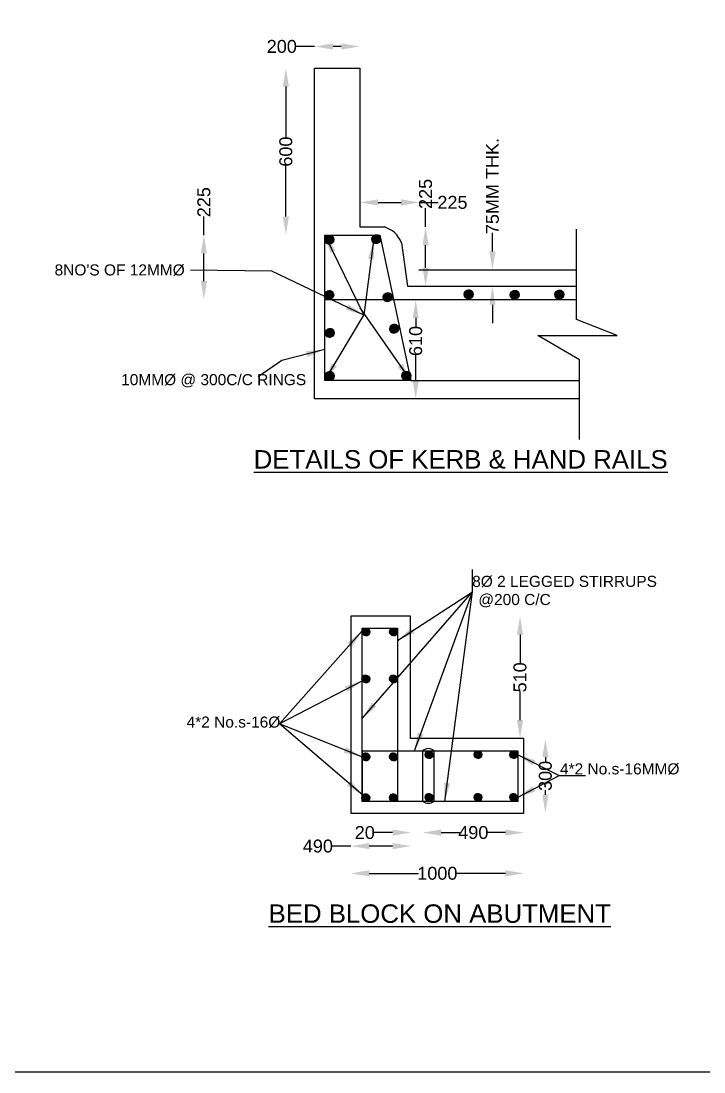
# Model space of a CAD drawing. Header units: millimetres. Extents: x 65995 to 79554, y 3196 to 12413.
# Drawn here: x 71132 to 74833, y 3196 to 8896 of the extents above; entities that cross this region are included whole.
import ezdxf

# ---------------------------------------------------------------- set-up
doc = ezdxf.new("R2010")
doc.units = ezdxf.units.MM
doc.header["$MEASUREMENT"] = 0
doc.layers.add('DRAWING', color=7, linetype='Continuous')
doc.layers.add('TEXT', color=7, linetype='Continuous')
doc.styles.get("Standard").update_dxf_attribs({"font": 'arial.ttf'})
doc.dimstyles.get("Standard").update_dxf_attribs({"dimtxt": 70, "dimasz": 100, "dimexe": 0.18, "dimexo": 0.0625, "dimgap": 0.09, "dimtad": 0, "dimdec": 0, "dimzin": 0, "dimdsep": 46, "dimtxsty": 'Standard', "dimcen": 0.09, "dimse1": 1, "dimse2": 1, "dimadec": 0, "dimazin": 0, "dimtfac": 1, "dimtdec": 0, "dimtofl": 0, "dimtmove": 0, "dimatfit": 3, "dimfxl": 1, "dimtolj": 1, "dimtzin": 0, "dimarcsym": 0})

# ---------------------------------------------------------------- blocks, each defined once
blk = doc.blocks.new('*D29')
at = {"layer": 'Defpoints', "color": 0, "transparency": 16777216}
for p in [(73271.1, 7385.6), (73857.4, 7385.6), (73858.6, 6846)]:
    blk.add_point(p, dxfattribs=at)
at = {"layer": 'TEXT', "color": 0, "lineweight": -2, "transparency": 16777216}
for p, q in [((73271.1, 7285.6), (73271.1, 7238)), ((73271.1, 6946), (73271.1, 7083))]:
    blk.add_line(p, q, dxfattribs=at)
at = {"layer": 'TEXT', "color": 0, "transparency": 16777216}
for points in [[(73254.4, 7285.6), (73287.8, 7285.6), (73271.1, 7385.6)], [(73254.4, 6946), (73287.8, 6946), (73271.1, 6846)]]:
    blk.add_solid(points, dxfattribs=at)
at = {"layer": 'TEXT', "color": 0, "transparency": 16777216, "insert": (73271.1, 7160.5), "char_height": 70, "attachment_point": 5, "rotation": 90}
blk.add_mtext('\\A1;610', dxfattribs=at)
blk = doc.blocks.new('*D24')
at = {"layer": 'Defpoints', "color": 0, "transparency": 16777216}
for p in [(72968, 7902.2), (73291.9, 7911.9), (73291.9, 7909.5)]:
    blk.add_point(p, dxfattribs=at)
at = {"layer": 'TEXT', "color": 0, "lineweight": -2, "transparency": 16777216}
for p, q in [((73068, 7911.9), (73191.9, 7911.9)), ((73291.9, 7911.9), (73391.9, 7911.9))]:
    blk.add_line(p, q, dxfattribs=at)
at = {"layer": 'TEXT', "color": 0, "transparency": 16777216}
for points in [[(73068, 7928.6), (73068, 7895.2), (72968, 7911.9)], [(73191.9, 7928.6), (73191.9, 7895.2), (73291.9, 7911.9)]]:
    blk.add_solid(points, dxfattribs=at)
at = {"layer": 'TEXT', "color": 0, "transparency": 16777216, "insert": (73470.2, 7911.9), "char_height": 70, "attachment_point": 5}
blk.add_mtext('\\A1;225', dxfattribs=at)
blk = doc.blocks.new('*D25')
at = {"layer": 'Defpoints', "color": 0, "transparency": 16777216}
for p in [(73324.8, 7780), (73468.7, 7780), (73338.3, 7457)]:
    blk.add_point(p, dxfattribs=at)
at = {"layer": 'TEXT', "color": 0, "lineweight": -2, "transparency": 16777216}
for p, q in [((73324.8, 7780), (73324.8, 7880)), ((73324.8, 7557), (73324.8, 7680))]:
    blk.add_line(p, q, dxfattribs=at)
at = {"layer": 'TEXT', "color": 0, "transparency": 16777216}
for points in [[(73308.1, 7680), (73341.4, 7680), (73324.8, 7780)], [(73308.1, 7557), (73341.4, 7557), (73324.8, 7457)]]:
    blk.add_solid(points, dxfattribs=at)
at = {"layer": 'TEXT', "color": 0, "transparency": 16777216, "insert": (73324.8, 7958.3), "char_height": 70, "attachment_point": 5, "rotation": 90}
blk.add_mtext('\\A1;225', dxfattribs=at)
blk = doc.blocks.new('*D26')
at = {"layer": 'Defpoints', "color": 0, "transparency": 16777216}
for p in [(72723.4, 8757.7), (72723.4, 8639.8), (72968, 8639.8)]:
    blk.add_point(p, dxfattribs=at)
at = {"layer": 'TEXT', "color": 0, "lineweight": -2, "transparency": 16777216}
for p, q in [((72723.4, 8757.7), (72623.4, 8757.7)), ((72868, 8757.7), (72823.4, 8757.7))]:
    blk.add_line(p, q, dxfattribs=at)
at = {"layer": 'TEXT', "color": 0, "transparency": 16777216}
for points in [[(72823.4, 8774.3), (72823.4, 8741), (72723.4, 8757.7)], [(72868, 8774.3), (72868, 8741), (72968, 8757.7)]]:
    blk.add_solid(points, dxfattribs=at)
at = {"layer": 'TEXT', "color": 0, "transparency": 16777216, "insert": (72545.5, 8757.7), "char_height": 70, "attachment_point": 5}
blk.add_mtext('\\A1;200', dxfattribs=at)
blk = doc.blocks.new('*D27')
at = {"layer": 'Defpoints', "color": 0, "transparency": 16777216}
for p in [(72123.3, 7735.3), (72778.3, 7735.3), (72778.3, 7385.6)]:
    blk.add_point(p, dxfattribs=at)
at = {"layer": 'TEXT', "color": 0, "lineweight": -2, "transparency": 16777216}
for p, q in [((72123.3, 7735.3), (72123.3, 7835.3)), ((72123.3, 7485.6), (72123.3, 7635.3))]:
    blk.add_line(p, q, dxfattribs=at)
at = {"layer": 'TEXT', "color": 0, "transparency": 16777216}
for points in [[(72106.6, 7635.3), (72140, 7635.3), (72123.3, 7735.3)], [(72106.6, 7485.6), (72140, 7485.6), (72123.3, 7385.6)]]:
    blk.add_solid(points, dxfattribs=at)
at = {"layer": 'TEXT', "color": 0, "transparency": 16777216, "insert": (72123.3, 7913.6), "char_height": 70, "attachment_point": 5, "rotation": 90}
blk.add_mtext('\\A1;225', dxfattribs=at)
blk = doc.blocks.new('*D28')
at = {"layer": 'Defpoints', "color": 0, "transparency": 16777216}
for p in [(73686.9, 7546.6), (74142.7, 7546.6), (74142.7, 7457)]:
    blk.add_point(p, dxfattribs=at)
at = {"layer": 'TEXT', "color": 0, "lineweight": -2, "transparency": 16777216}
for p, q in [((73686.9, 7646.6), (73686.9, 7746.6)), ((73686.9, 7357), (73686.9, 7257))]:
    blk.add_line(p, q, dxfattribs=at)
at = {"layer": 'TEXT', "color": 0, "transparency": 16777216}
for points in [[(73670.3, 7646.6), (73703.6, 7646.6), (73686.9, 7546.6)], [(73670.3, 7357), (73703.6, 7357), (73686.9, 7457)]]:
    blk.add_solid(points, dxfattribs=at)
at = {"layer": 'TEXT', "color": 0, "transparency": 16777216, "insert": (73686.9, 8000.9), "char_height": 70, "attachment_point": 5, "rotation": 90}
blk.add_mtext('\\A1;75MM THK.', dxfattribs=at)
blk = doc.blocks.new('*D30')
at = {"layer": 'Defpoints', "color": 0, "lineweight": -2, "transparency": 16777216}
for p, q in [((72567.5, 8539.8), (72567.5, 8265)), ((72567.5, 7835.3), (72567.5, 8110.1))]:
    blk.add_line(p, q, dxfattribs=at)
at = {"layer": 'Defpoints', "color": 0, "transparency": 16777216}
for p in [(72567.5, 8639.8), (72723.4, 8639.8), (72778.3, 7735.3)]:
    blk.add_point(p, dxfattribs=at)
for points in [[(72550.9, 8539.8), (72584.2, 8539.8), (72567.5, 8639.8)], [(72550.9, 7835.3), (72584.2, 7835.3), (72567.5, 7735.3)]]:
    blk.add_solid(points, dxfattribs=at)
at = {"layer": 'Defpoints', "color": 0, "transparency": 16777216, "insert": (72567.5, 8187.5), "char_height": 70, "attachment_point": 5, "rotation": 90}
blk.add_mtext('\\A1;600', dxfattribs=at)
blk = doc.blocks.new('*D36')
at = {"layer": 'Defpoints', "color": 0, "transparency": 16777216}
for p in [(73242.3, 5668.5), (73836.3, 5668.5), (73242.3, 5004.4)]:
    blk.add_point(p, dxfattribs=at)
at = {"layer": 'DRAWING', "color": 0, "lineweight": -2, "transparency": 16777216}
for p, q in [((73836.3, 5568.5), (73836.3, 5413.8)), ((73836.3, 5104.4), (73836.3, 5259.2))]:
    blk.add_line(p, q, dxfattribs=at)
at = {"layer": 'DRAWING', "color": 0, "transparency": 16777216}
for points in [[(73819.6, 5568.5), (73852.9, 5568.5), (73836.3, 5668.5)], [(73819.6, 5104.4), (73852.9, 5104.4), (73836.3, 5004.4)]]:
    blk.add_solid(points, dxfattribs=at)
at = {"layer": 'DRAWING', "color": 0, "transparency": 16777216, "insert": (73836.3, 5336.5), "char_height": 70, "attachment_point": 5, "rotation": 90}
blk.add_mtext('\\A1;510', dxfattribs=at)
blk = doc.blocks.new('*D37')
at = {"layer": 'Defpoints', "color": 0, "transparency": 16777216}
for p in [(73856.8, 5004.4), (73856.8, 4599.7), (73973.8, 4599.7)]:
    blk.add_point(p, dxfattribs=at)
at = {"layer": 'DRAWING', "color": 0, "lineweight": -2, "transparency": 16777216}
for p, q in [((73973.8, 4904.4), (73973.8, 4879.3)), ((73973.8, 4699.7), (73973.8, 4724.8))]:
    blk.add_line(p, q, dxfattribs=at)
at = {"layer": 'DRAWING', "color": 0, "transparency": 16777216}
for points in [[(73957.1, 4904.4), (73990.4, 4904.4), (73973.8, 5004.4)], [(73957.1, 4699.7), (73990.4, 4699.7), (73973.8, 4599.7)]]:
    blk.add_solid(points, dxfattribs=at)
at = {"layer": 'DRAWING', "color": 0, "transparency": 16777216, "insert": (73973.8, 4802.1), "char_height": 70, "attachment_point": 5, "rotation": 90}
blk.add_mtext('\\A1;300', dxfattribs=at)
blk = doc.blocks.new('*D38')
at = {"layer": 'Defpoints', "color": 0, "transparency": 16777216}
for p in [(73309.6, 4664), (73856.8, 4599.7), (73856.8, 4494.6)]:
    blk.add_point(p, dxfattribs=at)
at = {"layer": 'DRAWING', "color": 0, "lineweight": -2, "transparency": 16777216}
for p, q in [((73409.6, 4494.6), (73504.5, 4494.6)), ((73756.8, 4494.6), (73661.9, 4494.6))]:
    blk.add_line(p, q, dxfattribs=at)
at = {"layer": 'DRAWING', "color": 0, "transparency": 16777216}
for points in [[(73409.6, 4511.3), (73409.6, 4477.9), (73309.6, 4494.6)], [(73756.8, 4511.3), (73756.8, 4477.9), (73856.8, 4494.6)]]:
    blk.add_solid(points, dxfattribs=at)
at = {"layer": 'DRAWING', "color": 0, "transparency": 16777216, "insert": (73583.2, 4494.6), "char_height": 70, "attachment_point": 5}
blk.add_mtext('\\A1;490', dxfattribs=at)
blk = doc.blocks.new('*D39')
at = {"layer": 'Defpoints', "color": 0, "transparency": 16777216}
for p in [(73245.8, 4494.4), (73245.8, 4494.4), (73309.6, 4494.6)]:
    blk.add_point(p, dxfattribs=at)
at = {"layer": 'DRAWING', "color": 0, "lineweight": -2, "transparency": 16777216}
for p, q in [((73145.8, 4494.4), (73045.8, 4494.4)), ((73409.6, 4494.4), (73509.6, 4494.4))]:
    blk.add_line(p, q, dxfattribs=at)
at = {"layer": 'DRAWING', "color": 0, "transparency": 16777216}
for points in [[(73145.8, 4511), (73145.8, 4477.7), (73245.8, 4494.4)], [(73409.6, 4511), (73409.6, 4477.7), (73309.6, 4494.4)]]:
    blk.add_solid(points, dxfattribs=at)
at = {"layer": 'DRAWING', "color": 0, "transparency": 16777216, "insert": (72995.1, 4494.4), "char_height": 70, "attachment_point": 5}
blk.add_mtext('\\A1;20', dxfattribs=at)
blk = doc.blocks.new('*D40')
at = {"layer": 'Defpoints', "color": 0, "transparency": 16777216}
for p in [(72919.8, 4599.7), (73245.8, 4494.4), (72919.8, 4421.1)]:
    blk.add_point(p, dxfattribs=at)
at = {"layer": 'DRAWING', "color": 0, "lineweight": -2, "transparency": 16777216}
for p, q in [((72919.8, 4421.1), (72819.8, 4421.1)), ((73145.8, 4421.1), (73019.8, 4421.1))]:
    blk.add_line(p, q, dxfattribs=at)
at = {"layer": 'DRAWING', "color": 0, "transparency": 16777216}
for points in [[(73019.8, 4437.8), (73019.8, 4404.5), (72919.8, 4421.1)], [(73145.8, 4437.8), (73145.8, 4404.5), (73245.8, 4421.1)]]:
    blk.add_solid(points, dxfattribs=at)
at = {"layer": 'DRAWING', "color": 0, "transparency": 16777216, "insert": (72741, 4421.1), "char_height": 70, "attachment_point": 5}
blk.add_mtext('\\A1;490', dxfattribs=at)
blk = doc.blocks.new('*D41')
at = {"layer": 'Defpoints', "color": 0, "transparency": 16777216}
for p in [(72919.8, 4599.7), (73856.8, 4599.7), (73856.8, 4273.4)]:
    blk.add_point(p, dxfattribs=at)
at = {"layer": 'DRAWING', "color": 0, "lineweight": -2, "transparency": 16777216}
for p, q in [((73019.8, 4273.4), (73287.1, 4273.4)), ((73756.8, 4273.4), (73489.5, 4273.4))]:
    blk.add_line(p, q, dxfattribs=at)
at = {"layer": 'DRAWING', "color": 0, "transparency": 16777216}
for points in [[(73019.8, 4290.1), (73019.8, 4256.7), (72919.8, 4273.4)], [(73756.8, 4290.1), (73756.8, 4256.7), (73856.8, 4273.4)]]:
    blk.add_solid(points, dxfattribs=at)
at = {"layer": 'DRAWING', "color": 0, "transparency": 16777216, "insert": (73388.3, 4273.4), "char_height": 70, "attachment_point": 5}
blk.add_mtext('\\A1;1000', dxfattribs=at)

msp = doc.modelspace()

# ---------------------------------------------------------------- hatches: boundary and pattern name
at = {"layer": 'DRAWING'}
h = msp.add_hatch(dxfattribs=at)
h.set_pattern_fill('ANSI31', color=256, scale=2.312616, style=0)
h.set_pattern_definition([(315, (-50425.19093, 32272.8527), (-0.2044083268, -0.2044083268), [])])
h.paths.add_polyline_path([(72827.2, 7709.7, -0.409166), (72803.5, 7685.6), (72802.7, 7685.6, -0.409166), (72778.9, 7709.7, -1)])
h = msp.add_hatch(dxfattribs=at)
h.set_pattern_fill('ANSI31', color=256, scale=2.312616, style=0)
h.set_pattern_definition([(315, (-50171.1094, 32275.6622), (-0.2044083268, -0.2044083268), [])])
h.paths.add_polyline_path([(73081.3, 7712.5, -0.409166), (73057.6, 7688.4), (73056.7, 7688.4, -0.409166), (73033, 7712.5, -1)])
h = msp.add_hatch(dxfattribs=at)
h.set_pattern_fill('ANSI31', color=256, scale=2.312616, style=0)
h.set_pattern_definition([(315, (-50425.79567, 31972.87155), (-0.2044083268, -0.2044083268), [])])
h.paths.add_polyline_path([(72826.6, 7409.7, -0.409166), (72802.9, 7385.6), (72802.1, 7385.6, -0.409166), (72778.3, 7409.7, -1)])
h = msp.add_hatch(dxfattribs=at)
h.set_pattern_fill('ANSI31', color=256, scale=2.312616, style=0)
h.set_pattern_definition([(315, (-50109.31999, 31961.38937), (-0.2044083268, -0.2044083268), [])])
h.paths.add_polyline_path([(73143.1, 7398.3, -0.409166), (73119.4, 7374.1), (73118.5, 7374.1, -0.409166), (73094.8, 7398.3, -1)])
h = msp.add_hatch(dxfattribs=at)
h.set_pattern_fill('ANSI31', color=256, scale=2.312616, style=0)
h.set_pattern_definition([(315, (-49669.98728, 31976.4212), (-0.2044083268, -0.2044083268), [])])
h.paths.add_polyline_path([(73582.4, 7413.3, -0.409166), (73558.7, 7389.2), (73557.9, 7389.2, -0.409166), (73534.2, 7413.3, -1)])
h = msp.add_hatch(dxfattribs=at)
h.set_pattern_fill('ANSI31', color=256, scale=2.312616, style=0)
h.set_pattern_definition([(315, (-49420.6324, 31974.02617), (-0.2044083268, -0.2044083268), [])])
h.paths.add_polyline_path([(73831.8, 7410.9, -0.409166), (73808.1, 7386.8), (73807.2, 7386.8, -0.409166), (73783.5, 7410.9, -1)])
h = msp.add_hatch(dxfattribs=at)
h.set_pattern_fill('ANSI31', color=256, scale=2.312616, style=0)
h.set_pattern_definition([(315, (-49179.3253, 31975.26266), (-0.2044083268, -0.2044083268), [])])
h.paths.add_polyline_path([(74073.1, 7412.1, -0.409166), (74049.4, 7388), (74048.5, 7388, -0.409166), (74024.8, 7412.1, -1)])
h = msp.add_hatch(dxfattribs=at)
h.set_pattern_fill('ANSI31', color=256, scale=2.312616, style=0)
h.set_pattern_definition([(315, (-50074.16903, 31790.24284), (-0.2044083268, -0.2044083268), [])])
h.paths.add_polyline_path([(73178.2, 7227.1, -0.409166), (73154.5, 7203), (73153.7, 7203, -0.409166), (73130, 7227.1, -1)])
h = msp.add_hatch(dxfattribs=at)
h.set_pattern_fill('ANSI31', color=256, scale=2.312616, style=0)
h.set_pattern_definition([(315, (-50422.70207, 31767.52067), (-0.2044083268, -0.2044083268), [])])
h.paths.add_polyline_path([(72829.7, 7204.4, -0.409166), (72806, 7180.3), (72805.2, 7180.3, -0.409166), (72781.4, 7204.4, -1)])
h = msp.add_hatch(dxfattribs=at)
h.set_pattern_fill('ANSI31', color=256, scale=2.312616, style=0)
h.set_pattern_definition([(315, (-50423.44476, 31533.98325), (-0.2044083268, -0.2044083268), [])])
h.paths.add_polyline_path([(72829, 6970.9, -0.409166), (72805.2, 6946.7), (72804.4, 6946.7, -0.409166), (72780.7, 6970.9, -1)])
h = msp.add_hatch(dxfattribs=at)
h.set_pattern_fill('ANSI31', color=256, scale=2.312616, style=0)
h.set_pattern_definition([(315, (-50007.52722, 31534.9138), (-0.2044083268, -0.2044083268), [])])
h.paths.add_polyline_path([(73244.9, 6971.8, -0.409166), (73221.2, 6947.7), (73220.3, 6947.7, -0.409166), (73196.6, 6971.8, -1)])
h = msp.add_hatch(dxfattribs=at)
h.set_pattern_fill('ANSI31', color=256, scale=0.791269, style=0)
h.set_pattern_definition([(45, (15233.27403, 1169.73449), (-0.0699389486, 0.0699389486), [])])
h.paths.add_polyline_path([(73021.8, 5583, 0.407369), (73001.3, 5604), (73000.3, 5604, 0.338209), (72980.4, 5588.1), (72980.4, 5577.9, 0.885397)])
h = msp.add_hatch(dxfattribs=at)
h.set_pattern_fill('ANSI31', color=256, scale=0.791269, style=0)
h.set_pattern_definition([(45, (15382.98995, 1169.73449), (-0.0699389486, 0.0699389486), [])])
h.paths.add_polyline_path([(73171.5, 5583, 0.407369), (73151, 5604), (73150, 5604, 0.338209), (73130.1, 5588.1), (73130.1, 5577.9, 0.885397)])
h = msp.add_hatch(dxfattribs=at)
h.set_pattern_fill('ANSI31', color=256, scale=0.791269, style=0)
h.set_pattern_definition([(45, (15233.27403, 914.65284), (-0.0699389486, 0.0699389486), [])])
h.paths.add_polyline_path([(73021.8, 5327.9, 0.407369), (73001.3, 5348.9), (73000.3, 5348.9, 0.338209), (72980.4, 5333), (72980.4, 5322.9, 0.885397)])
h = msp.add_hatch(dxfattribs=at)
h.set_pattern_fill('ANSI31', color=256, scale=0.791269, style=0)
h.set_pattern_definition([(45, (15382.98995, 914.65284), (-0.0699389486, 0.0699389486), [])])
h.paths.add_polyline_path([(73171.5, 5327.9, 0.407369), (73151, 5348.9), (73150, 5348.9, 0.338209), (73130.1, 5333), (73130.1, 5322.9, 0.885397)])
h = msp.add_hatch(dxfattribs=at)
h.set_pattern_fill('ANSI31', color=256, scale=0.791269, style=0)
h.set_pattern_definition([(45, (15233.27403, 492.0364), (-0.0699389486, 0.0699389486), [])])
h.paths.add_polyline_path([(73021.8, 4905.3, 0.407369), (73001.3, 4926.3), (73000.3, 4926.3, 0.338209), (72980.4, 4910.4), (72980.4, 4900.2, 0.885397)])
h = msp.add_hatch(dxfattribs=at)
h.set_pattern_fill('ANSI31', color=256, scale=0.791269, style=0)
h.set_pattern_definition([(45, (15382.98995, 492.0364), (-0.0699389486, 0.0699389486), [])])
h.paths.add_polyline_path([(73171.5, 4905.3, 0.407369), (73151, 4926.3), (73150, 4926.3, 0.338209), (73130.1, 4910.4), (73130.1, 4900.2, 0.885397)])
h = msp.add_hatch(dxfattribs=at)
h.set_pattern_fill('ANSI31', color=256, scale=0.791269, style=0)
h.set_pattern_definition([(45, (15575.93202, 504.36487), (-0.0699389486, 0.0699389486), [])])
h.paths.add_polyline_path([(73364.5, 4917.6, 0.407369), (73343.9, 4938.7), (73342.9, 4938.7, 0.338209), (73323, 4922.7), (73323, 4912.6, 0.885397)])
h = msp.add_hatch(dxfattribs=at)
h.set_pattern_fill('ANSI31', color=256, scale=0.791269, style=0)
h.set_pattern_definition([(45, (15840.84657, 504.36487), (-0.0699389486, 0.0699389486), [])])
h.paths.add_polyline_path([(73629.4, 4917.6, 0.407369), (73608.8, 4938.7), (73607.9, 4938.7, 0.338209), (73587.9, 4922.7), (73587.9, 4912.6, 0.885397)])
h = msp.add_hatch(dxfattribs=at)
h.set_pattern_fill('ANSI31', color=256, scale=0.791269, style=0)
h.set_pattern_definition([(45, (16034.00845, 504.36487), (-0.0699389486, 0.0699389486), [])])
h.paths.add_polyline_path([(73822.5, 4917.6, 0.407369), (73802, 4938.7), (73801, 4938.7, 0.338209), (73781.1, 4922.7), (73781.1, 4912.6, 0.885397)])
h = msp.add_hatch(dxfattribs=at)
h.set_pattern_fill('ANSI31', color=256, scale=0.791269, style=0)
h.set_pattern_definition([(45, (15233.27403, 270.18518), (-0.0699389486, 0.0699389486), [])])
h.paths.add_polyline_path([(73021.8, 4683.5, 0.407369), (73001.3, 4704.5), (73000.3, 4704.5, 0.338209), (72980.4, 4688.5), (72980.4, 4678.4, 0.885397)])
h = msp.add_hatch(dxfattribs=at)
h.set_pattern_fill('ANSI31', color=256, scale=0.791269, style=0)
h.set_pattern_definition([(45, (15382.98995, 270.18518), (-0.0699389486, 0.0699389486), [])])
h.paths.add_polyline_path([(73171.5, 4683.5, 0.407369), (73151, 4704.5), (73150, 4704.5, 0.338209), (73130.1, 4688.5), (73130.1, 4678.4, 0.885397)])
h = msp.add_hatch(dxfattribs=at)
h.set_pattern_fill('ANSI31', color=256, scale=0.791269, style=0)
h.set_pattern_definition([(45, (15575.93202, 271.74805), (-0.0699389486, 0.0699389486), [])])
h.paths.add_polyline_path([(73364.5, 4685, 0.407369), (73343.9, 4706), (73342.9, 4706, 0.338209), (73323, 4690.1), (73323, 4680, 0.885397)])
h = msp.add_hatch(dxfattribs=at)
h.set_pattern_fill('ANSI31', color=256, scale=0.791269, style=0)
h.set_pattern_definition([(45, (15840.84657, 271.74805), (-0.0699389486, 0.0699389486), [])])
h.paths.add_polyline_path([(73629.4, 4685, 0.407369), (73608.8, 4706), (73607.9, 4706, 0.338209), (73587.9, 4690.1), (73587.9, 4680, 0.885397)])
h = msp.add_hatch(dxfattribs=at)
h.set_pattern_fill('ANSI31', color=256, scale=0.791269, style=0)
h.set_pattern_definition([(45, (16034.00845, 271.74805), (-0.0699389486, 0.0699389486), [])])
h.paths.add_polyline_path([(73822.5, 4685, 0.407369), (73802, 4706), (73801, 4706, 0.338209), (73781.1, 4690.1), (73781.1, 4680, 0.885397)])

# ---------------------------------------------------------------- linework, layer by layer
for p, q in [((72723.4, 6846), (72723.4, 8639.8)), ((72723.4, 8639.8), (72968, 8639.8)), ((72968, 8639.8), (72968, 7778.8)), ((72968, 7778.8), (73101.5, 7778.8)), ((74158.4, 6846), (72723.4, 6846))]:
    msp.add_line(p, q, dxfattribs=at)
for points in [[(74158.4, 6625.5), (74158.4, 7057.5), (73933.1, 7190.6), (74363.3, 7190.6), (74142.7, 7277.8), (74142.7, 7766.4)], [(73193.3, 7693.4), (73226.9, 7457), (74142.7, 7457)], [(73287.4, 7546.6), (74142.7, 7546.6)], [(72778.3, 7385.6), (74142.7, 7385.6)], [(73244.9, 6945.6), (74158.4, 6945.6)], [(72919.8, 5668.5), (72919.8, 4599.7), (73856.8, 4599.7), (73856.8, 5004.4), (73242.3, 5004.4), (73242.3, 5668.5), (72919.8, 5668.5)], [(73309.6, 4664), (73309.6, 4938.7)], [(73369.8, 4938.7), (73369.8, 4664)]]:
    msp.add_lwpolyline(points, dxfattribs=at)
for points in [[(73244.9, 6945.6), (72778.3, 6945.6), (72778.3, 7735.3), (73076.9, 7735.3)], [(73172.1, 4664), (72980.4, 4664), (72980.4, 5604), (73172.1, 5604)], [(72982.6, 4938.7), (73823.7, 4938.7), (73823.7, 4664), (72982.6, 4664)]]:
    msp.add_lwpolyline(points, close=True, dxfattribs=at)
for centre, radius in [((72803.1, 7709.7), 24.1), ((73057.2, 7712.5), 24.1), ((72802.5, 7409.7), 24.1), ((73119, 7398.3), 24.1), ((73558.3, 7413.3), 24.1), ((73807.6, 7410.9), 24.1), ((74048.9, 7412.1), 24.1), ((73154.1, 7227.1), 24.1), ((72805.6, 7204.4), 24.1), ((72804.8, 6970.9), 24.1), ((73220.7, 6971.8), 24.1), ((73000.8, 5583), 21), ((73150.5, 5583), 21), ((73000.8, 5327.9), 21), ((73150.5, 5327.9), 21), ((73000.8, 4905.3), 21), ((73150.5, 4905.3), 21), ((73343.4, 4917.6), 21), ((73608.4, 4917.6), 21), ((73801.5, 4917.6), 21), ((73000.8, 4683.5), 21), ((73150.5, 4683.5), 21), ((73343.4, 4685), 21), ((73608.4, 4685), 21), ((73801.5, 4685), 21)]:
    msp.add_circle(centre, radius, dxfattribs=at)
for centre, radius, start, end in [((73062.8, 7645), 139.2, 20.3349, 73.8689), ((73339.7, 4904), 45.9, 49.0826, 130.9174), ((73339.7, 4703.5), 49.7, 232.741, 307.259)]:
    msp.add_arc(centre, radius, start, end, dxfattribs=at)
at = {"layer": 'TEXT'}
msp.add_lwpolyline([(79554.2, 12413.3), (65996.4, 12413.3), (65996.4, 3196.2), (79554.2, 3196.2)], close=True, dxfattribs=at)

# ---------------------------------------------------------------- texts
at = {"layer": 'DRAWING'}
for s, height, p in [('8Ø 2 LEGGED STIRRUPS', 60, (73577.1, 5826.9)), ('@200 C/C', 60, (73610.5, 5728.5)), ('4*2 No.s-16Ø', 60, (72029.7, 5063.9)), ('4*2 No.s-16MMØ', 60, (74052.9, 4810.1)), ('%%UBED BLOCK ON ABUTMENT', 100, (72474, 4005.1))]:
    msp.add_text(s, height=height, dxfattribs=at).set_placement(p)
at = {"layer": 'TEXT'}
for s, height, p in [("8NO'S OF 12MMØ", 60, (71314.4, 7515.9)), ('10MMØ @ 300C/C RINGS', 60, (71675, 6920.9)), ('%%UDETAILS OF KERB & HAND RAILS', 100, (72393.2, 6468.7))]:
    msp.add_text(s, height=height, dxfattribs=at).set_placement(p)

# ---------------------------------------------------------------- dimensions: what is measured, and where the dimension line sits
at = {"layer": 'Defpoints'}
dim = msp.add_linear_dim(base=(72567.5, 8639.8), p1=(72778.3, 7735.3), p2=(72723.4, 8639.8), angle=90, text='600', dimstyle='Standard', override={"dimfxl": 2000}, dxfattribs=at)
dim.commit()
dim.dimension.update_dxf_attribs({"geometry": '*D30', "text_midpoint": (72567.5, 8187.5)})
at = {"layer": 'DRAWING'}
for base, p1, p2, text, picture, middle in [((73836.3, 5668.5), (73242.3, 5004.4), (73242.3, 5668.5), '510', '*D36', (73836.3, 5336.5)), ((73973.8, 4599.7), (73856.8, 5004.4), (73856.8, 4599.7), '300', '*D37', (73973.8, 4802.1))]:
    dim = msp.add_linear_dim(base=base, p1=p1, p2=p2, angle=90, text=text, dimstyle='Standard', override={"dimfxl": 2000}, dxfattribs=at)
    dim.commit()
    dim.dimension.update_dxf_attribs({"geometry": picture, "text_midpoint": middle})
for base, p1, p2, text, picture, middle in [((73856.8, 4494.6), (73309.6, 4664), (73856.8, 4599.7), '490', '*D38', (73583.2, 4494.6)), ((72919.8, 4421.1), (73245.8, 4494.4), (72919.8, 4599.7), '490', '*D40', (72741, 4421.1)), ((73856.8, 4273.4), (72919.8, 4599.7), (73856.8, 4599.7), '1000', '*D41', (73388.3, 4273.4)), ((73245.8, 4494.4), (73309.6, 4494.6), (73245.8, 4494.4), '20', '*D39', (72995.1, 4494.4))]:
    dim = msp.add_linear_dim(base=base, p1=p1, p2=p2, text=text, dimstyle='Standard', override={"dimfxl": 2000}, dxfattribs=at)
    dim.commit()
    dim.dimension.update_dxf_attribs({"geometry": picture, "text_midpoint": middle})
at = {"layer": 'TEXT'}
for base, p1, p2, text, picture, middle in [((72723.4, 8757.7), (72968, 8639.8), (72723.4, 8639.8), '200', '*D26', (72545.5, 8757.7)), ((73291.9, 7911.9), (72968, 7902.2), (73291.9, 7909.5), '225', '*D24', (73470.2, 7911.9))]:
    dim = msp.add_linear_dim(base=base, p1=p1, p2=p2, text=text, dimstyle='Standard', dxfattribs=at)
    dim.commit()
    dim.dimension.update_dxf_attribs({"geometry": picture, "text_midpoint": middle})
dim = msp.add_linear_dim(base=(73686.9, 7546.6), p1=(74142.7, 7457), p2=(74142.7, 7546.6), angle=90, text='75MM THK.', dimstyle='Standard', dxfattribs=at)
dim.commit()
dim.dimension.update_dxf_attribs({"geometry": '*D28', "text_midpoint": (73686.9, 8000.9), "dimtype": 160})
for base, p1, p2, picture, middle in [((73324.8, 7780), (73338.3, 7457), (73468.7, 7780), '*D25', (73324.8, 7958.3)), ((72123.3, 7735.3), (72778.3, 7385.6), (72778.3, 7735.3), '*D27', (72123.3, 7913.6))]:
    dim = msp.add_linear_dim(base=base, p1=p1, p2=p2, angle=90, text='225', dimstyle='Standard', dxfattribs=at)
    dim.commit()
    dim.dimension.update_dxf_attribs({"geometry": picture, "text_midpoint": middle})
dim = msp.add_linear_dim(base=(73271.1, 7385.6), p1=(73858.6, 6846), p2=(73857.4, 7385.6), angle=90, text='610', dimstyle='Standard', override={"dimtxt": 70}, dxfattribs=at)
dim.commit()
dim.dimension.update_dxf_attribs({"geometry": '*D29', "text_midpoint": (73271.1, 7160.5), "dimtype": 160})

# ---------------------------------------------------------------- leaders
at = {"layer": 'DRAWING'}
for points, override in [([(72778.3, 7735.3), (72990.3, 7300.9)], {"dimgap": 0.09, "dimtad": 0}), ([(73042, 7704.1), (72990.3, 7300.9)], {"dimgap": 0.09, "dimtad": 0}), ([(72990.3, 7300.9), (72491.4, 7538.7), (72051.3, 7544)], {"dimgap": 0.09, "dimtad": 0}), ([(72778.3, 6945.6), (72990.3, 7300.9)], {"dimgap": 0.09, "dimtad": 0}), ([(73244.9, 6945.6), (72971, 7340.4)], {"dimgap": 0.09, "dimtad": 0}), ([(72778.3, 7114.5), (72545, 7054.9), (72417.7, 6965.9)], {"dimgap": 0.09, "dimtad": 0}), ([(73428.2, 4664), (73578.5, 5800.7), (73578.5, 5920.6)], {"dimgap": 0.09, "dimtad": 0, "dimfxl": 2000}), ([(72980.4, 5113.1), (73578.5, 5800.7)], {"dimgap": 0.09, "dimtad": 0, "dimfxl": 2000}), ([(73172.1, 5535.4), (73578.5, 5800.7)], {"dimgap": 0.09, "dimtad": 0, "dimfxl": 2000}), ([(73264.1, 4938.7), (73578.5, 5800.7)], {"dimgap": 0.09, "dimtad": 0, "dimfxl": 2000}), ([(72980.4, 5588.1), (72533.4, 5084.4)], {"dimgap": 0.09, "dimtad": 0, "dimfxl": 2000}), ([(72982.1, 5318.2), (72533.4, 5084.4)], {"dimgap": 0.09, "dimtad": 0, "dimfxl": 2000}), ([(72979.8, 4905.3), (72533.4, 5084.4)], {"dimgap": 0.09, "dimtad": 0, "dimfxl": 2000}), ([(72984.8, 4697.1), (72533.4, 5084.4)], {"dimgap": 0.09, "dimtad": 0, "dimfxl": 2000}), ([(73822.5, 4917.6), (74048.1, 4804), (74191.6, 4804)], {"dimgap": 0.09, "dimtad": 0, "dimfxl": 2000}), ([(73822.5, 4685), (74048.1, 4804)], {"dimgap": 0.09, "dimtad": 0, "dimfxl": 2000})]:
    msp.add_leader(points, dimstyle='Standard', override=override, dxfattribs=at)

doc.saveas('drawing.dxf')
